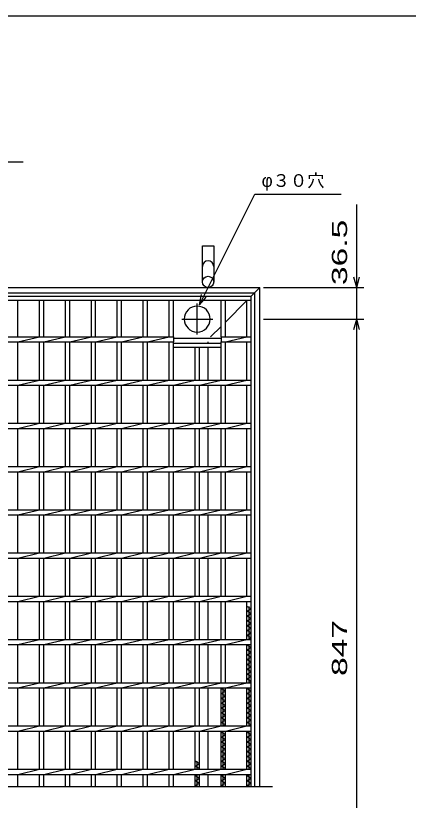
# Model space of a CAD drawing. Units: millimetres, scale not verified. Extents: x -1456 to 1385, y -1026 to 843.
# Drawn here: x -500 to -46, y -64 to 843 of the extents above; entities that cross this region are included whole.
import ezdxf
from ezdxf.enums import TextEntityAlignment as Align

# ---------------------------------------------------------------- set-up
doc = ezdxf.new("R2010")
doc.units = ezdxf.units.MM
doc.header["$LTSCALE"] = 8
doc.linetypes.add('CHAIN', pattern=[18.5, 12, -1.5, 3.5, -1.5])
doc.linetypes.add('DASHED', pattern=[7.5, 6, -1.5])
for name, color, linetype, lineweight in [('0_2', 150, 'Continuous', 25), ('16', 3, 'Continuous', 25), ('19', 6, 'Continuous', 25), ('22', 4, 'Continuous', 25)]:
    doc.layers.add(name, color=color, linetype=linetype, lineweight=lineweight)
doc.styles.add('ベクトル', font='')
doc.styles.get('ベクトル').set_extended_font_data('ベクトル')

msp = doc.modelspace()

# ---------------------------------------------------------------- linework, layer by layer
at = {"layer": '0_2'}
msp.add_line((-1383.2, 842.8), (1384.8, 842.8), dxfattribs=at)
at = {"layer": '16'}
for p, q in [((-1133, 518.5), (-228, 518.5)), ((-228, 514), (-228, 518.5)), ((-1133, 514), (-228, 514)), ((-503, 514), (-498, 514)), ((-498, 471.5), (-498, 514)), ((-473, 471.5), (-473, 514)), ((-473, 514), (-468, 514)), ((-468, 471.5), (-468, 514)), ((-443, 471.5), (-443, 514)), ((-443, 514), (-438, 514)), ((-438, 471.5), (-438, 514)), ((-413, 471.5), (-413, 514)), ((-413, 514), (-408, 514)), ((-408, 471.5), (-408, 514)), ((-383, 471.5), (-383, 514)), ((-383, 514), (-378, 514)), ((-378, 471.5), (-378, 514)), ((-353, 471.5), (-353, 514)), ((-353, 514), (-348, 514)), ((-348, 471.5), (-348, 514)), ((-323, 471.5), (-323, 514)), ((-323, 514), (-318, 514)), ((-318, 471.5), (-318, 514)), ((-293, 514), (-288, 514)), ((-263, 471.5), (-263, 514)), ((-263, 514), (-258, 514)), ((-258, 471.5), (-258, 514)), ((-233, 471.5), (-233, 514)), ((-233, 514), (-228, 514)), ((-228, -48.5), (-228, 514)), ((-1043, 471.5), (-318, 471.5)), ((-1043, 465.5), (-318, 465.5)), ((-498, 465.5), (-473, 471.5)), ((-498, 421.5), (-498, 465.5)), ((-473, 421.5), (-473, 465.5)), ((-468, 465.5), (-443, 471.5)), ((-468, 421.5), (-468, 465.5)), ((-443, 421.5), (-443, 465.5)), ((-438, 465.5), (-413, 471.5)), ((-438, 421.5), (-438, 465.5)), ((-413, 421.5), (-413, 465.5)), ((-408, 465.5), (-383, 471.5)), ((-408, 421.5), (-408, 465.5)), ((-383, 421.5), (-383, 465.5)), ((-378, 465.5), (-353, 471.5)), ((-378, 421.5), (-378, 465.5)), ((-353, 421.5), (-353, 465.5)), ((-348, 465.5), (-323, 471.5)), ((-348, 421.5), (-348, 465.5)), ((-323, 421.5), (-323, 465.5)), ((-318, 471.5), (-318, 465.5)), ((-318, 470), (-263, 470)), ((-318, 421.5), (-318, 465.5)), ((-318, 464), (-263, 464)), ((-318, 459.5), (-318, 464)), ((-263, 471.5), (-228, 471.5)), ((-263, 471.5), (-263, 465.5)), ((-263, 465.5), (-228, 465.5)), ((-263, 421.5), (-263, 465.5)), ((-263, 459.5), (-263, 464)), ((-258, 465.5), (-233, 471.5)), ((-258, 421.5), (-258, 465.5)), ((-233, 421.5), (-233, 465.5)), ((-228, 465.5), (-228, 471.5)), ((-318, 459.5), (-263, 459.5)), ((-293, 421.5), (-293, 459.5)), ((-288, 421.5), (-288, 459.5)), ((-1133, 421.5), (-228, 421.5)), ((-498, 415.5), (-473, 421.5)), ((-468, 415.5), (-443, 421.5)), ((-438, 415.5), (-413, 421.5)), ((-408, 415.5), (-383, 421.5)), ((-378, 415.5), (-353, 421.5)), ((-348, 415.5), (-323, 421.5)), ((-318, 415.5), (-293, 421.5)), ((-288, 415.5), (-263, 421.5)), ((-258, 415.5), (-233, 421.5)), ((-228, 415.5), (-228, 421.5)), ((-1133, 415.5), (-228, 415.5)), ((-498, 371.5), (-498, 415.5)), ((-473, 371.5), (-473, 415.5)), ((-468, 371.5), (-468, 415.5)), ((-443, 371.5), (-443, 415.5)), ((-438, 371.5), (-438, 415.5)), ((-413, 371.5), (-413, 415.5)), ((-408, 371.5), (-408, 415.5)), ((-383, 371.5), (-383, 415.5)), ((-378, 371.5), (-378, 415.5)), ((-353, 371.5), (-353, 415.5)), ((-348, 371.5), (-348, 415.5)), ((-323, 371.5), (-323, 415.5)), ((-318, 371.5), (-318, 415.5)), ((-293, 371.5), (-293, 415.5)), ((-288, 371.5), (-288, 415.5)), ((-263, 371.5), (-263, 415.5)), ((-258, 371.5), (-258, 415.5)), ((-233, 371.5), (-233, 415.5)), ((-1133, 371.5), (-228, 371.5)), ((-1133, 365.5), (-228, 365.5)), ((-498, 365.5), (-473, 371.5)), ((-498, 321.5), (-498, 365.5)), ((-473, 321.5), (-473, 365.5)), ((-468, 365.5), (-443, 371.5)), ((-468, 321.5), (-468, 365.5)), ((-443, 321.5), (-443, 365.5)), ((-438, 365.5), (-413, 371.5)), ((-438, 321.5), (-438, 365.5)), ((-413, 321.5), (-413, 365.5)), ((-408, 365.5), (-383, 371.5)), ((-408, 321.5), (-408, 365.5)), ((-383, 321.5), (-383, 365.5)), ((-378, 365.5), (-353, 371.5)), ((-378, 321.5), (-378, 365.5)), ((-353, 321.5), (-353, 365.5)), ((-348, 365.5), (-323, 371.5)), ((-348, 321.5), (-348, 365.5)), ((-323, 321.5), (-323, 365.5)), ((-318, 365.5), (-293, 371.5)), ((-318, 321.5), (-318, 365.5)), ((-293, 321.5), (-293, 365.5)), ((-288, 365.5), (-263, 371.5)), ((-288, 321.5), (-288, 365.5)), ((-263, 321.5), (-263, 365.5)), ((-258, 365.5), (-233, 371.5)), ((-258, 321.5), (-258, 365.5)), ((-233, 321.5), (-233, 365.5)), ((-228, 365.5), (-228, 371.5)), ((-1133, 321.5), (-228, 321.5)), ((-498, 315.5), (-473, 321.5)), ((-468, 315.5), (-443, 321.5)), ((-438, 315.5), (-413, 321.5)), ((-408, 315.5), (-383, 321.5)), ((-378, 315.5), (-353, 321.5)), ((-348, 315.5), (-323, 321.5)), ((-318, 315.5), (-293, 321.5)), ((-288, 315.5), (-263, 321.5)), ((-258, 315.5), (-233, 321.5)), ((-228, 315.5), (-228, 321.5)), ((-1133, 315.5), (-228, 315.5)), ((-498, 271.5), (-498, 315.5)), ((-473, 271.5), (-473, 315.5)), ((-468, 271.5), (-468, 315.5)), ((-443, 271.5), (-443, 315.5)), ((-438, 271.5), (-438, 315.5)), ((-413, 271.5), (-413, 315.5)), ((-408, 271.5), (-408, 315.5)), ((-383, 271.5), (-383, 315.5)), ((-378, 271.5), (-378, 315.5)), ((-353, 271.5), (-353, 315.5)), ((-348, 271.5), (-348, 315.5)), ((-323, 271.5), (-323, 315.5)), ((-318, 271.5), (-318, 315.5)), ((-293, 271.5), (-293, 315.5)), ((-288, 271.5), (-288, 315.5)), ((-263, 271.5), (-263, 315.5)), ((-258, 271.5), (-258, 315.5)), ((-233, 271.5), (-233, 315.5)), ((-1133, 271.5), (-228, 271.5)), ((-1133, 265.5), (-228, 265.5)), ((-498, 265.5), (-473, 271.5)), ((-498, 221.5), (-498, 265.5)), ((-473, 221.5), (-473, 265.5)), ((-468, 265.5), (-443, 271.5)), ((-468, 221.5), (-468, 265.5)), ((-443, 221.5), (-443, 265.5)), ((-438, 265.5), (-413, 271.5)), ((-438, 221.5), (-438, 265.5)), ((-413, 221.5), (-413, 265.5)), ((-408, 265.5), (-383, 271.5)), ((-408, 221.5), (-408, 265.5)), ((-383, 221.5), (-383, 265.5)), ((-378, 265.5), (-353, 271.5)), ((-378, 221.5), (-378, 265.5)), ((-353, 221.5), (-353, 265.5)), ((-348, 265.5), (-323, 271.5)), ((-348, 221.5), (-348, 265.5)), ((-323, 221.5), (-323, 265.5)), ((-318, 265.5), (-293, 271.5)), ((-318, 221.5), (-318, 265.5)), ((-293, 221.5), (-293, 265.5)), ((-288, 265.5), (-263, 271.5)), ((-288, 221.5), (-288, 265.5)), ((-263, 221.5), (-263, 265.5)), ((-258, 265.5), (-233, 271.5)), ((-258, 221.5), (-258, 265.5)), ((-233, 221.5), (-233, 265.5)), ((-228, 265.5), (-228, 271.5)), ((-1133, 221.5), (-228, 221.5)), ((-498, 215.5), (-473, 221.5)), ((-468, 215.5), (-443, 221.5)), ((-438, 215.5), (-413, 221.5)), ((-408, 215.5), (-383, 221.5)), ((-378, 215.5), (-353, 221.5)), ((-348, 215.5), (-323, 221.5)), ((-318, 215.5), (-293, 221.5)), ((-288, 215.5), (-263, 221.5)), ((-258, 215.5), (-233, 221.5)), ((-228, 215.5), (-228, 221.5)), ((-1133, 215.5), (-228, 215.5)), ((-498, 171.5), (-498, 215.5)), ((-473, 171.5), (-473, 215.5)), ((-468, 171.5), (-468, 215.5)), ((-443, 171.5), (-443, 215.5)), ((-438, 171.5), (-438, 215.5)), ((-413, 171.5), (-413, 215.5)), ((-408, 171.5), (-408, 215.5)), ((-383, 171.5), (-383, 215.5)), ((-378, 171.5), (-378, 215.5)), ((-353, 171.5), (-353, 215.5)), ((-348, 171.5), (-348, 215.5)), ((-323, 171.5), (-323, 215.5)), ((-318, 171.5), (-318, 215.5)), ((-293, 171.5), (-293, 215.5)), ((-288, 171.5), (-288, 215.5)), ((-263, 171.5), (-263, 215.5)), ((-258, 171.5), (-258, 215.5)), ((-233, 171.5), (-233, 215.5)), ((-1133, 171.5), (-228, 171.5)), ((-1133, 165.5), (-228, 165.5)), ((-498, 165.5), (-473, 171.5)), ((-498, 121.5), (-498, 165.5)), ((-473, 121.5), (-473, 165.5)), ((-468, 165.5), (-443, 171.5)), ((-468, 121.5), (-468, 165.5)), ((-443, 121.5), (-443, 165.5)), ((-438, 165.5), (-413, 171.5)), ((-438, 121.5), (-438, 165.5)), ((-413, 121.5), (-413, 165.5)), ((-408, 165.5), (-383, 171.5)), ((-408, 121.5), (-408, 165.5)), ((-383, 121.5), (-383, 165.5)), ((-378, 165.5), (-353, 171.5)), ((-378, 121.5), (-378, 165.5)), ((-353, 121.5), (-353, 165.5)), ((-348, 165.5), (-323, 171.5)), ((-348, 121.5), (-348, 165.5)), ((-323, 121.5), (-323, 165.5)), ((-318, 165.5), (-293, 171.5)), ((-318, 121.5), (-318, 165.5)), ((-293, 121.5), (-293, 165.5)), ((-288, 165.5), (-263, 171.5)), ((-288, 121.5), (-288, 165.5)), ((-263, 121.5), (-263, 165.5)), ((-258, 165.5), (-233, 171.5)), ((-258, 121.5), (-258, 165.5)), ((-233, 121.5), (-233, 165.5)), ((-228, 165.5), (-228, 171.5)), ((-228, 157), (-233, 159.8)), ((-233, 154.2), (-228, 157)), ((-230.5, 121.5), (-230.5, 159.8)), ((-228, 151.4), (-233, 154.2)), ((-233, 148.6), (-228, 151.4)), ((-228, 145.8), (-233, 148.6)), ((-233, 143), (-228, 145.8)), ((-228, 140.2), (-233, 143)), ((-233, 137.4), (-228, 140.2)), ((-228, 134.6), (-233, 137.4)), ((-233, 131.8), (-228, 134.6)), ((-228, 129), (-233, 131.8)), ((-233, 126.2), (-228, 129)), ((-1133, 121.5), (-228, 121.5)), ((-498, 115.5), (-473, 121.5)), ((-468, 115.5), (-443, 121.5)), ((-438, 115.5), (-413, 121.5)), ((-408, 115.5), (-383, 121.5)), ((-378, 115.5), (-353, 121.5)), ((-348, 115.5), (-323, 121.5)), ((-318, 115.5), (-293, 121.5)), ((-288, 115.5), (-263, 121.5)), ((-258, 115.5), (-233, 121.5)), ((-228, 123.4), (-233, 126.2)), ((-231.393, 121.5), (-228, 123.4)), ((-228, 115.5), (-228, 121.5)), ((-1133, 115.5), (-228, 115.5)), ((-498, 71.5), (-498, 115.5)), ((-473, 71.5), (-473, 115.5)), ((-468, 71.5), (-468, 115.5)), ((-443, 71.5), (-443, 115.5)), ((-438, 71.5), (-438, 115.5)), ((-413, 71.5), (-413, 115.5)), ((-408, 71.5), (-408, 115.5)), ((-383, 71.5), (-383, 115.5)), ((-378, 71.5), (-378, 115.5)), ((-353, 71.5), (-353, 115.5)), ((-348, 71.5), (-348, 115.5)), ((-323, 71.5), (-323, 115.5)), ((-318, 71.5), (-318, 115.5)), ((-293, 71.5), (-293, 115.5)), ((-288, 71.5), (-288, 115.5)), ((-263, 71.5), (-263, 115.5)), ((-258, 71.5), (-258, 115.5)), ((-233, 71.5), (-233, 115.5)), ((-233, 115), (-232.107, 115.5)), ((-228, 112.2), (-233, 115)), ((-233, 109.4), (-228, 112.2)), ((-228, 106.6), (-233, 109.4)), ((-230.5, 71.5), (-230.5, 115.5)), ((-233, 103.8), (-228, 106.6)), ((-228, 101), (-233, 103.8)), ((-233, 98.2), (-228, 101)), ((-228, 95.4), (-233, 98.2)), ((-233, 92.6), (-228, 95.4)), ((-228, 89.8), (-233, 92.6)), ((-233, 87), (-228, 89.8)), ((-228, 84.2), (-233, 87)), ((-233, 81.4), (-228, 84.2)), ((-228, 78.6), (-233, 81.4)), ((-233, 75.8), (-228, 78.6)), ((-228, 73), (-233, 75.8)), ((-230.679, 71.5), (-228, 73)), ((-1133, 71.5), (-228, 71.5)), ((-1133, 65.5), (-228, 65.5)), ((-498, 65.5), (-473, 71.5)), ((-498, 21.5), (-498, 65.5)), ((-473, 21.5), (-473, 65.5)), ((-468, 65.5), (-443, 71.5)), ((-468, 21.5), (-468, 65.5)), ((-443, 21.5), (-443, 65.5)), ((-438, 65.5), (-413, 71.5)), ((-438, 21.5), (-438, 65.5)), ((-413, 21.5), (-413, 65.5)), ((-408, 65.5), (-383, 71.5)), ((-408, 21.5), (-408, 65.5)), ((-383, 21.5), (-383, 65.5)), ((-378, 65.5), (-353, 71.5)), ((-378, 21.5), (-378, 65.5)), ((-353, 21.5), (-353, 65.5)), ((-348, 65.5), (-323, 71.5)), ((-348, 21.5), (-348, 65.5)), ((-323, 21.5), (-323, 65.5)), ((-318, 65.5), (-293, 71.5)), ((-318, 21.5), (-318, 65.5)), ((-293, 21.5), (-293, 65.5)), ((-288, 65.5), (-263, 71.5)), ((-288, 21.5), (-288, 65.5)), ((-263, 21.5), (-263, 65.5)), ((-263, 64.6), (-261.393, 65.5)), ((-258, 61.8), (-263, 64.6)), ((-260.5, 21.5), (-260.5, 65.5)), ((-258, 65.5), (-233, 71.5)), ((-258, 21.5), (-258, 65.5)), ((-233, 21.5), (-233, 65.5)), ((-233, 64.6), (-231.393, 65.5)), ((-228, 61.8), (-233, 64.6)), ((-230.5, 21.5), (-230.5, 65.5)), ((-228, 65.5), (-228, 71.5)), ((-263, 59), (-258, 61.8)), ((-258, 56.2), (-263, 59)), ((-263, 53.4), (-258, 56.2)), ((-233, 59), (-228, 61.8)), ((-228, 56.2), (-233, 59)), ((-233, 53.4), (-228, 56.2)), ((-258, 50.6), (-263, 53.4)), ((-263, 47.8), (-258, 50.6)), ((-258, 45), (-263, 47.8)), ((-228, 50.6), (-233, 53.4)), ((-233, 47.8), (-228, 50.6)), ((-228, 45), (-233, 47.8)), ((-263, 42.2), (-258, 45)), ((-258, 39.4), (-263, 42.2)), ((-263, 36.6), (-258, 39.4)), ((-258, 33.8), (-263, 36.6)), ((-233, 42.2), (-228, 45)), ((-228, 39.4), (-233, 42.2)), ((-233, 36.6), (-228, 39.4)), ((-228, 33.8), (-233, 36.6)), ((-263, 31), (-258, 33.8)), ((-258, 28.2), (-263, 31)), ((-263, 25.4), (-258, 28.2)), ((-233, 31), (-228, 33.8)), ((-228, 28.2), (-233, 31)), ((-233, 25.4), (-228, 28.2)), ((-1133, 21.5), (-228, 21.5)), ((-498, 15.5), (-473, 21.5)), ((-468, 15.5), (-443, 21.5)), ((-438, 15.5), (-413, 21.5)), ((-408, 15.5), (-383, 21.5)), ((-378, 15.5), (-353, 21.5)), ((-348, 15.5), (-323, 21.5)), ((-318, 15.5), (-293, 21.5)), ((-288, 15.5), (-263, 21.5)), ((-258, 22.6), (-263, 25.4)), ((-259.964, 21.5), (-258, 22.6)), ((-258, 15.5), (-233, 21.5)), ((-228, 22.6), (-233, 25.4)), ((-229.964, 21.5), (-228, 22.6)), ((-228, 15.5), (-228, 21.5)), ((-1133, 15.5), (-228, 15.5)), ((-498, -28.5), (-498, 15.5)), ((-473, -28.5), (-473, 15.5)), ((-468, -28.5), (-468, 15.5)), ((-443, -28.5), (-443, 15.5)), ((-438, -28.5), (-438, 15.5)), ((-413, -28.5), (-413, 15.5)), ((-408, -28.5), (-408, 15.5)), ((-383, -28.5), (-383, 15.5)), ((-378, -28.5), (-378, 15.5)), ((-353, -28.5), (-353, 15.5)), ((-348, -28.5), (-348, 15.5)), ((-323, -28.5), (-323, 15.5)), ((-318, -28.5), (-318, 15.5)), ((-293, -28.5), (-293, 15.5)), ((-288, -28.5), (-288, 15.5)), ((-263, -28.5), (-263, 15.5)), ((-263, 14.2), (-260.679, 15.5)), ((-258, 11.4), (-263, 14.2)), ((-263, 8.6), (-258, 11.4)), ((-260.5, -28.5), (-260.5, 15.5)), ((-258, -28.5), (-258, 15.5)), ((-233, -28.5), (-233, 15.5)), ((-233, 14.2), (-230.679, 15.5)), ((-228, 11.4), (-233, 14.2)), ((-233, 8.6), (-228, 11.4)), ((-230.5, -28.5), (-230.5, 15.5)), ((-258, 5.8), (-263, 8.6)), ((-263, 3), (-258, 5.8)), ((-258, 0.2), (-263, 3)), ((-263, -2.6), (-258, 0.2)), ((-228, 5.8), (-233, 8.6)), ((-233, 3), (-228, 5.8)), ((-228, 0.2), (-233, 3)), ((-233, -2.6), (-228, 0.2)), ((-258, -5.4), (-263, -2.6)), ((-263, -8.2), (-258, -5.4)), ((-258, -11), (-263, -8.2)), ((-228, -5.4), (-233, -2.6)), ((-233, -8.2), (-228, -5.4)), ((-228, -11), (-233, -8.2)), ((-263, -13.8), (-258, -11)), ((-258, -16.6), (-263, -13.8)), ((-263, -19.4), (-258, -16.6)), ((-233, -13.8), (-228, -11)), ((-228, -16.6), (-233, -13.8)), ((-233, -19.4), (-228, -16.6)), ((-288, -22.2), (-293, -19.4)), ((-293, -25), (-288, -22.2)), ((-288, -27.8), (-293, -25)), ((-290.5, -28.5), (-290.5, -19.4)), ((-258, -22.2), (-263, -19.4)), ((-263, -25), (-258, -22.2)), ((-258, -27.8), (-263, -25)), ((-228, -22.2), (-233, -19.4)), ((-233, -25), (-228, -22.2)), ((-228, -27.8), (-233, -25)), ((-1133, -28.5), (-228, -28.5)), ((-1133, -34.5), (-228, -34.5)), ((-498, -34.5), (-473, -28.5)), ((-498, -48.5), (-498, -34.5)), ((-473, -48.5), (-473, -34.5)), ((-468, -34.5), (-443, -28.5)), ((-468, -48.5), (-468, -34.5)), ((-443, -48.5), (-443, -34.5)), ((-438, -34.5), (-413, -28.5)), ((-438, -48.5), (-438, -34.5)), ((-413, -48.5), (-413, -34.5)), ((-408, -34.5), (-383, -28.5)), ((-408, -48.5), (-408, -34.5)), ((-383, -48.5), (-383, -34.5)), ((-378, -34.5), (-353, -28.5)), ((-378, -48.5), (-378, -34.5)), ((-353, -48.5), (-353, -34.5)), ((-348, -34.5), (-323, -28.5)), ((-348, -48.5), (-348, -34.5)), ((-323, -48.5), (-323, -34.5)), ((-318, -34.5), (-293, -28.5)), ((-318, -48.5), (-318, -34.5)), ((-293, -48.5), (-293, -34.5)), ((-293, -36.2), (-289.964, -34.5)), ((-288, -39), (-293, -36.2)), ((-290.5, -48.5), (-290.5, -34.5)), ((-289.25, -28.5), (-288, -27.8)), ((-288, -34.5), (-263, -28.5)), ((-288, -48.5), (-288, -34.5)), ((-263, -48.5), (-263, -34.5)), ((-263, -36.2), (-259.964, -34.5)), ((-258, -39), (-263, -36.2)), ((-260.5, -48.5), (-260.5, -34.5)), ((-259.25, -28.5), (-258, -27.8)), ((-258, -34.5), (-233, -28.5)), ((-258, -48.5), (-258, -34.5)), ((-233, -48.5), (-233, -34.5)), ((-233, -36.2), (-229.964, -34.5)), ((-228, -39), (-233, -36.2)), ((-230.5, -48.5), (-230.5, -34.5)), ((-229.25, -28.5), (-228, -27.8)), ((-228, -34.5), (-228, -28.5)), ((-293, -41.8), (-288, -39)), ((-288, -44.6), (-293, -41.8)), ((-293, -47.4), (-288, -44.6)), ((-263, -41.8), (-258, -39)), ((-258, -44.6), (-263, -41.8)), ((-263, -47.4), (-258, -44.6)), ((-233, -41.8), (-228, -39)), ((-228, -44.6), (-233, -41.8)), ((-233, -47.4), (-228, -44.6)), ((-1156.5, -48.5), (-203.5, -48.5)), ((-291.036, -48.5), (-293, -47.4)), ((-261.036, -48.5), (-263, -47.4)), ((-231.036, -48.5), (-233, -47.4))]:
    msp.add_line(p, q, dxfattribs=at)
at = {"layer": '16', "linetype": 'CHAIN'}
for p, q in [((-290.5, 474), (-290.5, 510)), ((-308.5, 492), (-272.5, 492))]:
    msp.add_line(p, q, dxfattribs=at)
at = {"layer": '16'}
for start, end in [(90, 270), (270, 90)]:
    msp.add_arc((-290.5, 492), 15, start, end, dxfattribs=at)
at = {"layer": '19'}
for p, q in [((-284.5, 535), (-284.5, 576.62)), ((-284.5, 576.62), (-271.5, 576.62)), ((-271.5, 576.62), (-271.5, 535)), ((-1143, 528.5), (-218, 528.5)), ((-218, -48.5), (-218, 528.5)), ((-1137, 522.5), (-224, 522.5)), ((-224, -48.5), (-224, 522.5)), ((-278, 421.5), (-278, 459.5)), ((-278, 371.5), (-278, 415.5)), ((-278, 321.5), (-278, 365.5)), ((-278, 271.5), (-278, 315.5)), ((-278, 221.5), (-278, 265.5)), ((-278, 171.5), (-278, 215.5)), ((-278, 121.5), (-278, 165.5)), ((-278, 71.5), (-278, 115.5)), ((-278, 21.5), (-278, 65.5)), ((-278, -28.5), (-278, 15.5)), ((-278, -48.5), (-278, -34.5))]:
    msp.add_line(p, q, dxfattribs=at)
at = {"layer": '19', "linetype": 'DASHED'}
for p, q in [((-228, 518.5), (-218, 528.5)), ((-258, 488.5), (-233, 513.5)), ((-275, 471.5), (-263, 483.5)), ((-278, 464), (-278, 465.5))]:
    msp.add_line(p, q, dxfattribs=at)
at = {"layer": '19'}
msp.add_circle((-278, 535), 6.5, dxfattribs=at)
msp.add_arc((-278, 552.84), 6.5, 0, 180, dxfattribs=at)
at = {"layer": '22'}
for p, q in [((-827.75, 674), (-491.75, 674)), ((-288, 508.6), (-224, 636.6)), ((-224, 636.6), (-124, 636.6)), ((-106, 528.5), (-106, 624.5)), ((-106, 528.5), (-109.2, 540.5)), ((-106, 528.5), (-102.8, 540.5)), ((-214, 528.5), (-98, 528.5)), ((-106, 492), (-106, 528.5)), ((-288, 508.6), (-285.6, 520.28)), ((-288, 508.6), (-280, 517.4)), ((-214, 492), (-98, 492)), ((-109.2, 480), (-106, 492)), ((-102.8, 480), (-106, 492)), ((-106, -255), (-106, 492))]:
    msp.add_line(p, q, dxfattribs=at)

# ---------------------------------------------------------------- texts
at = {"layer": '22', "color": 2, "style": 'ベクトル'}
msp.add_text('φ３０穴', height=14.66, dxfattribs=at).set_placement((-216, 652.2), align=Align.MIDDLE_LEFT)
at = {"layer": '22', "color": 2, "style": 'ベクトル', "width": 1.65}
for s, p in [(' 36.5 ', (-126, 520.5)), (' 847 ', (-126, 68.5))]:
    msp.add_text(s, height=17.6, rotation=90, dxfattribs=at).set_placement(p, align=Align.MIDDLE_LEFT)

doc.saveas('drawing.dxf')
